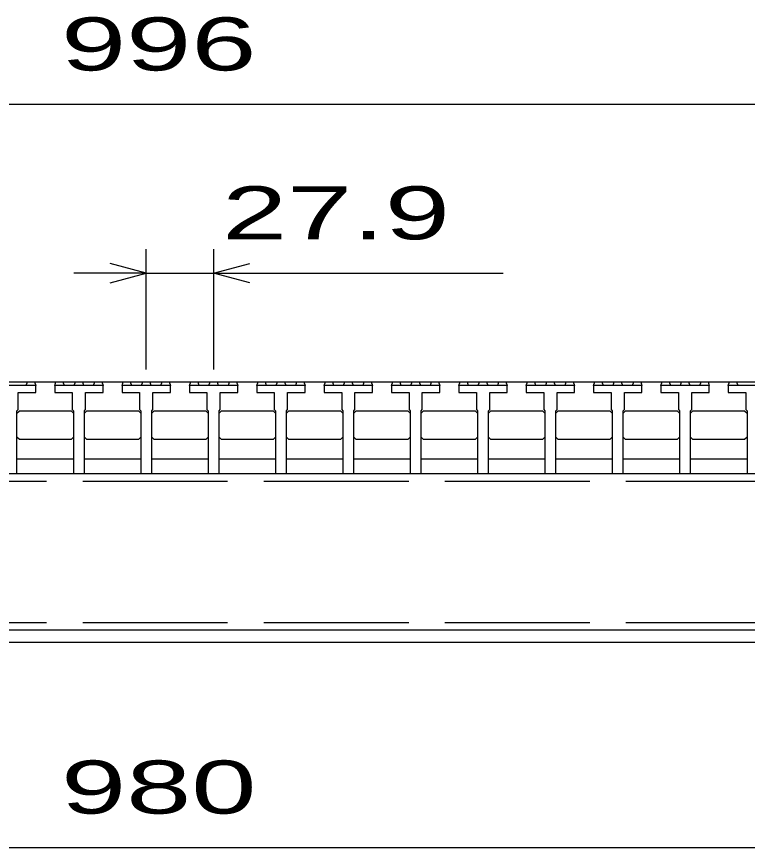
# Model space of a CAD drawing. Units: millimetres, scale not verified. Extents: x -1820 to 1731, y -1282 to 1054.
# Drawn here: x -988.4 to -685.7, y -728.5 to -384.2 of the extents above; entities that cross this region are included whole.
import ezdxf
from ezdxf.enums import TextEntityAlignment as Align

# ---------------------------------------------------------------- set-up
doc = ezdxf.new("R2010")
doc.units = ezdxf.units.MM
doc.header["$LTSCALE"] = 10
doc.linetypes.add('DASHED', pattern=[7.5, 6, -1.5])
doc.layers.add('16', color=3, linetype='Continuous', lineweight=25)
doc.layers.add('22', color=2, linetype='Continuous', lineweight=25)
doc.styles.add('ベクトル', font='')
doc.styles.get('ベクトル').set_extended_font_data('ベクトル')

msp = doc.modelspace()

# ---------------------------------------------------------------- linework, layer by layer
at = {"layer": '16'}
for p, q in [((-1419, -535.5), (-423, -535.5)), ((-980.5, -537), (-1000.5, -537)), ((-984.4, -537), (-983.9, -535.5)), ((-983.9, -535.5), (-981, -535.5)), ((-981, -535.5), (-980.5, -537)), ((-980.5, -540), (-980.5, -537)), ((-972.6, -537), (-972.1, -535.5)), ((-972.6, -537), (-972.6, -540)), ((-952.6, -537), (-972.6, -537)), ((-972.1, -535.5), (-969.2, -535.5)), ((-969.2, -535.5), (-968.7, -537)), ((-964.55, -537), (-964.05, -535.5)), ((-964.05, -535.5), (-961.15, -535.5)), ((-961.15, -535.5), (-960.65, -537)), ((-956.5, -537), (-956, -535.5)), ((-956, -535.5), (-953.1, -535.5)), ((-953.1, -535.5), (-952.6, -537)), ((-952.6, -540), (-952.6, -537)), ((-944.7, -537), (-944.2, -535.5)), ((-944.7, -537), (-944.7, -540)), ((-924.7, -537), (-944.7, -537)), ((-944.2, -535.5), (-941.3, -535.5)), ((-941.3, -535.5), (-940.8, -537)), ((-936.65, -537), (-936.15, -535.5)), ((-936.15, -535.5), (-933.25, -535.5)), ((-933.25, -535.5), (-932.75, -537)), ((-928.6, -537), (-928.1, -535.5)), ((-928.1, -535.5), (-925.2, -535.5)), ((-925.2, -535.5), (-924.7, -537)), ((-924.7, -540), (-924.7, -537)), ((-916.8, -537), (-916.3, -535.5)), ((-916.8, -537), (-916.8, -540)), ((-896.8, -537), (-916.8, -537)), ((-916.3, -535.5), (-913.4, -535.5)), ((-913.4, -535.5), (-912.9, -537)), ((-908.75, -537), (-908.25, -535.5)), ((-908.25, -535.5), (-905.35, -535.5)), ((-905.35, -535.5), (-904.85, -537)), ((-900.7, -537), (-900.2, -535.5)), ((-900.2, -535.5), (-897.3, -535.5)), ((-897.3, -535.5), (-896.8, -537)), ((-896.8, -540), (-896.8, -537)), ((-888.9, -537), (-888.4, -535.5)), ((-888.9, -537), (-888.9, -540)), ((-868.9, -537), (-888.9, -537)), ((-888.4, -535.5), (-885.5, -535.5)), ((-885.5, -535.5), (-885, -537)), ((-880.85, -537), (-880.35, -535.5)), ((-880.35, -535.5), (-877.45, -535.5)), ((-877.45, -535.5), (-876.95, -537)), ((-872.8, -537), (-872.3, -535.5)), ((-872.3, -535.5), (-869.4, -535.5)), ((-869.4, -535.5), (-868.9, -537)), ((-868.9, -540), (-868.9, -537)), ((-861, -537), (-860.5, -535.5)), ((-861, -537), (-861, -540)), ((-841, -537), (-861, -537)), ((-860.5, -535.5), (-857.6, -535.5)), ((-857.6, -535.5), (-857.1, -537)), ((-852.95, -537), (-852.45, -535.5)), ((-852.45, -535.5), (-849.55, -535.5)), ((-849.55, -535.5), (-849.05, -537)), ((-844.9, -537), (-844.4, -535.5)), ((-844.4, -535.5), (-841.5, -535.5)), ((-841.5, -535.5), (-841, -537)), ((-841, -540), (-841, -537)), ((-833.1, -537), (-832.6, -535.5)), ((-833.1, -537), (-833.1, -540)), ((-813.1, -537), (-833.1, -537)), ((-832.6, -535.5), (-829.7, -535.5)), ((-829.7, -535.5), (-829.2, -537)), ((-825.05, -537), (-824.55, -535.5)), ((-824.55, -535.5), (-821.65, -535.5)), ((-821.65, -535.5), (-821.15, -537)), ((-817, -537), (-816.5, -535.5)), ((-816.5, -535.5), (-813.6, -535.5)), ((-813.6, -535.5), (-813.1, -537)), ((-813.1, -540), (-813.1, -537)), ((-805.2, -537), (-804.7, -535.5)), ((-805.2, -537), (-805.2, -540)), ((-785.2, -537), (-805.2, -537)), ((-804.7, -535.5), (-801.8, -535.5)), ((-801.8, -535.5), (-801.3, -537)), ((-797.15, -537), (-796.65, -535.5)), ((-796.65, -535.5), (-793.75, -535.5)), ((-793.75, -535.5), (-793.25, -537)), ((-789.1, -537), (-788.6, -535.5)), ((-788.6, -535.5), (-785.7, -535.5)), ((-785.7, -535.5), (-785.2, -537)), ((-785.2, -540), (-785.2, -537)), ((-777.3, -537), (-776.8, -535.5)), ((-777.3, -537), (-777.3, -540)), ((-757.3, -537), (-777.3, -537)), ((-776.8, -535.5), (-773.9, -535.5)), ((-773.9, -535.5), (-773.4, -537)), ((-769.25, -537), (-768.75, -535.5)), ((-768.75, -535.5), (-765.85, -535.5)), ((-765.85, -535.5), (-765.35, -537)), ((-761.2, -537), (-760.7, -535.5)), ((-760.7, -535.5), (-757.8, -535.5)), ((-757.8, -535.5), (-757.3, -537)), ((-757.3, -540), (-757.3, -537)), ((-749.4, -537), (-748.9, -535.5)), ((-749.4, -537), (-749.4, -540)), ((-729.4, -537), (-749.4, -537)), ((-748.9, -535.5), (-746, -535.5)), ((-746, -535.5), (-745.5, -537)), ((-741.35, -537), (-740.85, -535.5)), ((-740.85, -535.5), (-737.95, -535.5)), ((-737.95, -535.5), (-737.45, -537)), ((-733.3, -537), (-732.8, -535.5)), ((-732.8, -535.5), (-729.9, -535.5)), ((-729.9, -535.5), (-729.4, -537)), ((-729.4, -540), (-729.4, -537)), ((-721.5, -537), (-721, -535.5)), ((-721.5, -537), (-721.5, -540)), ((-701.5, -537), (-721.5, -537)), ((-721, -535.5), (-718.1, -535.5)), ((-718.1, -535.5), (-717.6, -537)), ((-713.45, -537), (-712.95, -535.5)), ((-712.95, -535.5), (-710.05, -535.5)), ((-710.05, -535.5), (-709.55, -537)), ((-705.4, -537), (-704.9, -535.5)), ((-704.9, -535.5), (-702, -535.5)), ((-702, -535.5), (-701.5, -537)), ((-701.5, -540), (-701.5, -537)), ((-693.6, -537), (-693.1, -535.5)), ((-693.6, -537), (-693.6, -540)), ((-673.6, -537), (-693.6, -537)), ((-693.1, -535.5), (-690.2, -535.5)), ((-690.2, -535.5), (-689.7, -537)), ((-987.75, -547), (-987.75, -540)), ((-987.75, -540), (-980.5, -540)), ((-972.6, -540), (-965.35, -540)), ((-965.35, -540), (-965.35, -547)), ((-959.85, -547), (-959.85, -540)), ((-959.85, -540), (-952.6, -540)), ((-944.7, -540), (-937.45, -540)), ((-937.45, -540), (-937.45, -547)), ((-931.95, -547), (-931.95, -540)), ((-931.95, -540), (-924.7, -540)), ((-916.8, -540), (-909.55, -540)), ((-909.55, -540), (-909.55, -547)), ((-904.05, -547), (-904.05, -540)), ((-904.05, -540), (-896.8, -540)), ((-888.9, -540), (-881.65, -540)), ((-881.65, -540), (-881.65, -547)), ((-876.15, -547), (-876.15, -540)), ((-876.15, -540), (-868.9, -540)), ((-861, -540), (-853.75, -540)), ((-853.75, -540), (-853.75, -547)), ((-848.25, -547), (-848.25, -540)), ((-848.25, -540), (-841, -540)), ((-833.1, -540), (-825.85, -540)), ((-825.85, -540), (-825.85, -547)), ((-820.35, -547), (-820.35, -540)), ((-820.35, -540), (-813.1, -540)), ((-805.2, -540), (-797.95, -540)), ((-797.95, -540), (-797.95, -547)), ((-792.45, -547), (-792.45, -540)), ((-792.45, -540), (-785.2, -540)), ((-777.3, -540), (-770.05, -540)), ((-770.05, -540), (-770.05, -547)), ((-764.55, -547), (-764.55, -540)), ((-764.55, -540), (-757.3, -540)), ((-749.4, -540), (-742.15, -540)), ((-742.15, -540), (-742.15, -547)), ((-736.65, -547), (-736.65, -540)), ((-736.65, -540), (-729.4, -540)), ((-721.5, -540), (-714.25, -540)), ((-714.25, -540), (-714.25, -547)), ((-708.75, -547), (-708.75, -540)), ((-708.75, -540), (-701.5, -540)), ((-693.6, -540), (-686.35, -540)), ((-686.35, -540), (-686.35, -547)), ((-988.25, -547.5), (-987.75, -547)), ((-965.35, -547), (-964.85, -547.5)), ((-960.35, -547.5), (-959.85, -547)), ((-937.45, -547), (-936.95, -547.5)), ((-932.45, -547.5), (-931.95, -547)), ((-909.55, -547), (-909.05, -547.5)), ((-904.55, -547.5), (-904.05, -547)), ((-881.65, -547), (-881.15, -547.5)), ((-876.65, -547.5), (-876.15, -547)), ((-853.75, -547), (-853.25, -547.5)), ((-848.75, -547.5), (-848.25, -547)), ((-825.85, -547), (-825.35, -547.5)), ((-820.85, -547.5), (-820.35, -547)), ((-797.95, -547), (-797.45, -547.5)), ((-792.95, -547.5), (-792.45, -547)), ((-770.05, -547), (-769.55, -547.5)), ((-765.05, -547.5), (-764.55, -547)), ((-742.15, -547), (-741.65, -547.5)), ((-737.15, -547.5), (-736.65, -547)), ((-714.25, -547), (-713.75, -547.5)), ((-709.25, -547.5), (-708.75, -547)), ((-686.35, -547), (-685.85, -547.5)), ((-988.25, -573.5), (-988.25, -547.5)), ((-988.25, -548.5), (-987.25, -547.5)), ((-987.25, -547.5), (-965.85, -547.5)), ((-965.85, -547.5), (-964.85, -548.5)), ((-964.85, -547.5), (-964.85, -573.5)), ((-960.35, -573.5), (-960.35, -547.5)), ((-960.35, -548.5), (-959.35, -547.5)), ((-959.35, -547.5), (-937.95, -547.5)), ((-937.95, -547.5), (-936.95, -548.5)), ((-936.95, -547.5), (-936.95, -573.5)), ((-932.45, -573.5), (-932.45, -547.5)), ((-932.45, -548.5), (-931.45, -547.5)), ((-931.45, -547.5), (-910.05, -547.5)), ((-910.05, -547.5), (-909.05, -548.5)), ((-909.05, -547.5), (-909.05, -573.5)), ((-904.55, -573.5), (-904.55, -547.5)), ((-904.55, -548.5), (-903.55, -547.5)), ((-903.55, -547.5), (-882.15, -547.5)), ((-882.15, -547.5), (-881.15, -548.5)), ((-881.15, -547.5), (-881.15, -573.5)), ((-876.65, -573.5), (-876.65, -547.5)), ((-876.65, -548.5), (-875.65, -547.5)), ((-875.65, -547.5), (-854.25, -547.5)), ((-854.25, -547.5), (-853.25, -548.5)), ((-853.25, -547.5), (-853.25, -573.5)), ((-848.75, -573.5), (-848.75, -547.5)), ((-848.75, -548.5), (-847.75, -547.5)), ((-847.75, -547.5), (-826.35, -547.5)), ((-826.35, -547.5), (-825.35, -548.5)), ((-825.35, -547.5), (-825.35, -573.5)), ((-820.85, -573.5), (-820.85, -547.5)), ((-820.85, -548.5), (-819.85, -547.5)), ((-819.85, -547.5), (-798.45, -547.5)), ((-798.45, -547.5), (-797.45, -548.5)), ((-797.45, -547.5), (-797.45, -573.5)), ((-792.95, -573.5), (-792.95, -547.5)), ((-792.95, -548.5), (-791.95, -547.5)), ((-791.95, -547.5), (-770.55, -547.5)), ((-770.55, -547.5), (-769.55, -548.5)), ((-769.55, -547.5), (-769.55, -573.5)), ((-765.05, -573.5), (-765.05, -547.5)), ((-765.05, -548.5), (-764.05, -547.5)), ((-764.05, -547.5), (-742.65, -547.5)), ((-742.65, -547.5), (-741.65, -548.5)), ((-741.65, -547.5), (-741.65, -573.5)), ((-737.15, -573.5), (-737.15, -547.5)), ((-737.15, -548.5), (-736.15, -547.5)), ((-736.15, -547.5), (-714.75, -547.5)), ((-714.75, -547.5), (-713.75, -548.5)), ((-713.75, -547.5), (-713.75, -573.5)), ((-709.25, -573.5), (-709.25, -547.5)), ((-709.25, -548.5), (-708.25, -547.5)), ((-708.25, -547.5), (-686.85, -547.5)), ((-686.85, -547.5), (-685.85, -548.5)), ((-685.85, -547.5), (-685.85, -573.5)), ((-987.25, -559.5), (-988.25, -558.5)), ((-965.85, -559.5), (-987.25, -559.5)), ((-964.85, -558.5), (-965.85, -559.5)), ((-959.35, -559.5), (-960.35, -558.5)), ((-937.95, -559.5), (-959.35, -559.5)), ((-936.95, -558.5), (-937.95, -559.5)), ((-931.45, -559.5), (-932.45, -558.5)), ((-910.05, -559.5), (-931.45, -559.5)), ((-909.05, -558.5), (-910.05, -559.5)), ((-903.55, -559.5), (-904.55, -558.5)), ((-882.15, -559.5), (-903.55, -559.5)), ((-881.15, -558.5), (-882.15, -559.5)), ((-875.65, -559.5), (-876.65, -558.5)), ((-854.25, -559.5), (-875.65, -559.5)), ((-853.25, -558.5), (-854.25, -559.5)), ((-847.75, -559.5), (-848.75, -558.5)), ((-826.35, -559.5), (-847.75, -559.5)), ((-825.35, -558.5), (-826.35, -559.5)), ((-819.85, -559.5), (-820.85, -558.5)), ((-798.45, -559.5), (-819.85, -559.5)), ((-797.45, -558.5), (-798.45, -559.5)), ((-791.95, -559.5), (-792.95, -558.5)), ((-770.55, -559.5), (-791.95, -559.5)), ((-769.55, -558.5), (-770.55, -559.5)), ((-764.05, -559.5), (-765.05, -558.5)), ((-742.65, -559.5), (-764.05, -559.5)), ((-741.65, -558.5), (-742.65, -559.5)), ((-736.15, -559.5), (-737.15, -558.5)), ((-714.75, -559.5), (-736.15, -559.5)), ((-713.75, -558.5), (-714.75, -559.5)), ((-708.25, -559.5), (-709.25, -558.5)), ((-686.85, -559.5), (-708.25, -559.5)), ((-685.85, -558.5), (-686.85, -559.5)), ((-988.25, -567.5), (-964.85, -567.5)), ((-960.35, -567.5), (-936.95, -567.5)), ((-932.45, -567.5), (-909.05, -567.5)), ((-904.55, -567.5), (-881.15, -567.5)), ((-876.65, -567.5), (-853.25, -567.5)), ((-848.75, -567.5), (-825.35, -567.5)), ((-820.85, -567.5), (-797.45, -567.5)), ((-792.95, -567.5), (-769.55, -567.5)), ((-765.05, -567.5), (-741.65, -567.5)), ((-737.15, -567.5), (-713.75, -567.5)), ((-709.25, -567.5), (-685.85, -567.5)), ((-1411, -573.5), (-431, -573.5)), ((-992.75, -573.5), (-988.25, -573.5)), ((-964.85, -573.5), (-960.35, -573.5)), ((-936.95, -573.5), (-932.45, -573.5)), ((-909.05, -573.5), (-904.55, -573.5)), ((-881.15, -573.5), (-876.65, -573.5)), ((-853.25, -573.5), (-848.75, -573.5)), ((-825.35, -573.5), (-820.85, -573.5)), ((-797.45, -573.5), (-792.95, -573.5)), ((-769.55, -573.5), (-765.05, -573.5)), ((-741.65, -573.5), (-737.15, -573.5)), ((-713.75, -573.5), (-709.25, -573.5)), ((-685.85, -573.5), (-681.35, -573.5)), ((-431, -638.5), (-1411, -638.5)), ((-1411, -643.5), (-431, -643.5))]:
    msp.add_line(p, q, dxfattribs=at)
at = {"layer": '16', "linetype": 'DASHED'}
for p, q in [((-1411, -576.7), (-431, -576.7)), ((-1411, -635.3), (-431, -635.3))]:
    msp.add_line(p, q, dxfattribs=at)
at = {"layer": '22', "color": 4}
for p, q in [((-1419, -420.5), (-423, -420.5)), ((-934.7, -530.5), (-934.7, -480.5)), ((-906.8, -480.5), (-906.8, -530.5)), ((-934.7, -490.5), (-949.7, -486.5)), ((-906.8, -490.5), (-891.8, -486.5)), ((-934.7, -490.5), (-964.7, -490.5)), ((-949.7, -494.5), (-934.7, -490.5)), ((-934.7, -490.5), (-906.8, -490.5)), ((-891.8, -494.5), (-906.8, -490.5)), ((-906.8, -490.5), (-786.8, -490.5)), ((-1411, -728.5), (-431, -728.5))]:
    msp.add_line(p, q, dxfattribs=at)

# ---------------------------------------------------------------- texts
at = {"layer": '22', "style": 'ベクトル', "width": 1.65}
for s, p in [(' 996 ', (-983.5, -395.5)), (' 27.9 ', (-916.8, -465.5)), (' 980 ', (-983.5, -703.5))]:
    msp.add_text(s, height=21.99, dxfattribs=at).set_placement(p, align=Align.MIDDLE_LEFT)

doc.saveas('drawing.dxf')
